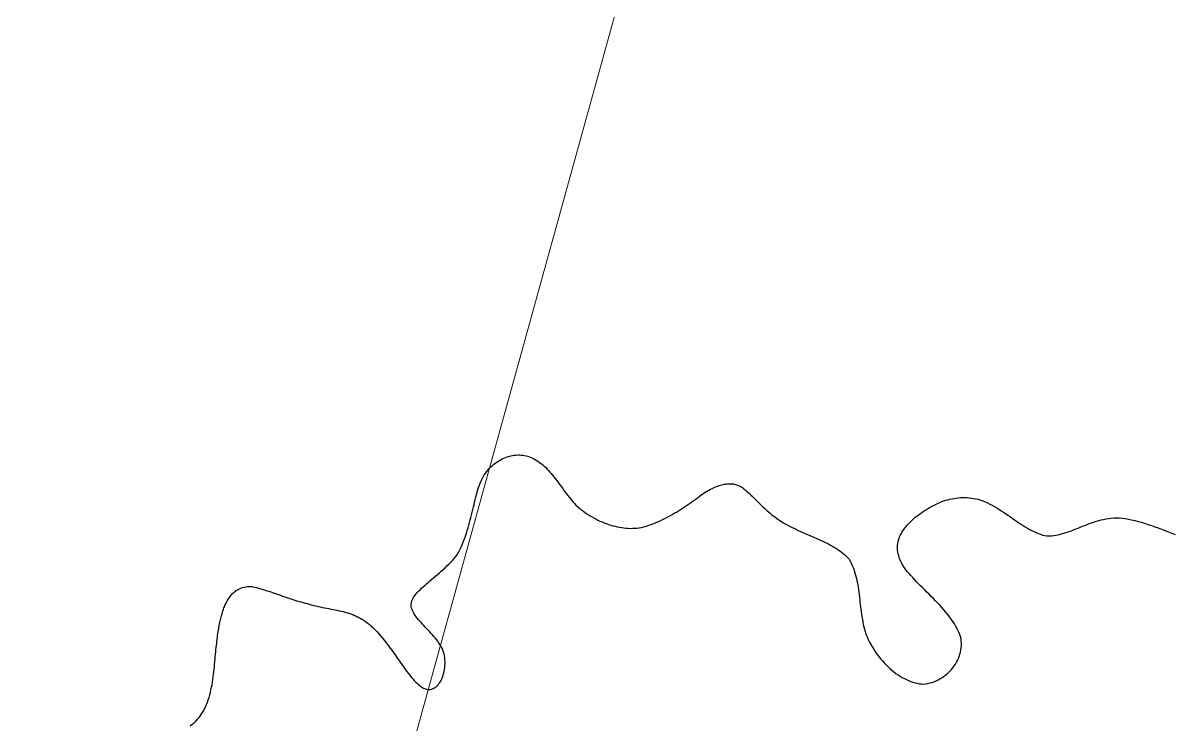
# Model space of a CAD drawing. Header units: metres. Extents: x 507649 to 508899, y 6966965 to 6967377.
# Drawn here: x 507939.937 to 507942.71, y 6967157.794 to 6967159.485 of the extents above; entities that cross this region are included whole.
import ezdxf

# ---------------------------------------------------------------- set-up
doc = ezdxf.new("R2010")
doc.units = ezdxf.units.M
doc.layers.add('A-FLOR', color=252, linetype='Continuous', lineweight=5)
doc.layers.add('C_TEXT_2.5', color=7, linetype='Continuous')
doc.layers.add('mga2020VEG_TREE', color=252, linetype='Continuous')

# ---------------------------------------------------------------- blocks, each defined once
blk = doc.blocks.new('BAC V TREE')
for p, q in [((-4.2284, 16.0507), (-4.2015, 16.059)), ((-4.2015, 16.059), (-4.1745, 16.066)), ((-4.1745, 16.066), (-4.1474, 16.0716)), ((-4.1474, 16.0716), (-4.1203, 16.0759)), ((-4.1203, 16.0759), (-4.0933, 16.0788)), ((-4.0933, 16.0788), (-4.0663, 16.0803)), ((-4.0663, 16.0803), (-4.0394, 16.0805)), ((-4.0394, 16.0805), (-4.0128, 16.0793)), ((-4.0128, 16.0793), (-3.9864, 16.0768)), ((-3.9864, 16.0768), (-3.9602, 16.0728)), ((-3.9602, 16.0728), (-3.9344, 16.0674)), ((-3.9344, 16.0674), (-3.9089, 16.0606)), ((-3.9089, 16.0606), (-3.8839, 16.0524)), ((-4.5031, 15.8731), (-4.4806, 15.8957)), ((-4.4806, 15.8957), (-4.4575, 15.9169)), ((-4.4575, 15.9169), (-4.4338, 15.937)), ((-4.4338, 15.937), (-4.4095, 15.9557)), ((-4.4095, 15.9557), (-4.3848, 15.9731)), ((-4.3848, 15.9731), (-4.3596, 15.9893)), ((-4.3596, 15.9893), (-4.3339, 16.0042)), ((-4.3339, 16.0042), (-4.308, 16.0178)), ((-4.308, 16.0178), (-4.2817, 16.0301)), ((-4.2817, 16.0301), (-4.2552, 16.041)), ((-4.2552, 16.041), (-4.2284, 16.0507)), ((-3.8839, 16.0524), (-3.8594, 16.0428)), ((-3.8594, 16.0428), (-3.8353, 16.0317)), ((-3.8353, 16.0317), (-3.8072, 16.0167)), ((-3.8072, 16.0167), (-3.7799, 16.0006)), ((-3.7799, 16.0006), (-3.7535, 15.9835)), ((-3.7535, 15.9835), (-3.7279, 15.9653)), ((-3.7279, 15.9653), (-3.7031, 15.9463)), ((-3.7031, 15.9463), (-3.679, 15.9263)), ((-3.679, 15.9263), (-3.6555, 15.9055)), ((-3.6555, 15.9055), (-3.6327, 15.8839)), ((-3.6327, 15.8839), (-3.6105, 15.8616)), ((-4.6333, 15.6785), (-4.6191, 15.7107)), ((-4.6191, 15.7107), (-4.604, 15.742)), ((-4.604, 15.742), (-4.5855, 15.7706)), ((-4.5855, 15.7706), (-4.5661, 15.7981)), ((-4.5661, 15.7981), (-4.5459, 15.8244)), ((-4.5459, 15.8244), (-4.5249, 15.8494)), ((-4.5249, 15.8494), (-4.5031, 15.8731)), ((-3.6105, 15.8616), (-3.5887, 15.8386)), ((-3.5887, 15.8386), (-3.5675, 15.8151)), ((-3.5675, 15.8151), (-3.5466, 15.7909)), ((-3.5466, 15.7909), (-3.5261, 15.7663)), ((-3.5261, 15.7663), (-3.506, 15.7412)), ((-3.506, 15.7412), (-3.4861, 15.7158)), ((-3.4861, 15.7158), (-3.4665, 15.69)), ((-4.6937, 15.5049), (-4.6827, 15.5412)), ((-4.6827, 15.5412), (-4.6713, 15.5767)), ((-4.6713, 15.5767), (-4.6593, 15.6114)), ((-4.6593, 15.6114), (-4.6467, 15.6454)), ((-4.6467, 15.6454), (-4.6333, 15.6785)), ((-3.4665, 15.69), (-3.447, 15.664)), ((-3.447, 15.664), (-3.4276, 15.6377)), ((-3.4276, 15.6377), (-3.4083, 15.6113)), ((-3.4083, 15.6113), (-3.389, 15.5847)), ((-3.389, 15.5847), (-3.3697, 15.5581)), ((-3.3697, 15.5581), (-3.3504, 15.5316)), ((-3.3504, 15.5316), (-3.3309, 15.505)), ((-1.1542, 15.5084), (-1.1292, 15.5228)), ((-1.1292, 15.5228), (-1.1046, 15.5362)), ((-1.1046, 15.5362), (-1.0806, 15.5487)), ((-1.0806, 15.5487), (-1.0571, 15.5604)), ((-1.0571, 15.5604), (-1.0341, 15.5711)), ((-1.0341, 15.5711), (-1.0117, 15.581)), ((-1.0117, 15.581), (-0.9897, 15.59)), ((-0.9897, 15.59), (-0.9681, 15.5981)), ((-0.9681, 15.5981), (-0.9471, 15.6054)), ((-0.9471, 15.6054), (-0.9265, 15.6118)), ((-0.9265, 15.6118), (-0.9063, 15.6175)), ((-0.9063, 15.6175), (-0.8866, 15.6223)), ((-0.8866, 15.6223), (-0.8673, 15.6262)), ((-0.8673, 15.6262), (-0.8484, 15.6294)), ((-0.8484, 15.6294), (-0.8299, 15.6318)), ((-0.8299, 15.6318), (-0.8118, 15.6334)), ((-0.8118, 15.6334), (-0.7941, 15.6343)), ((-0.7941, 15.6343), (-0.7767, 15.6343)), ((-0.7767, 15.6343), (-0.7597, 15.6337)), ((-0.7597, 15.6337), (-0.7431, 15.6322)), ((-0.7431, 15.6322), (-0.7267, 15.6301)), ((-0.7267, 15.6301), (-0.7108, 15.6272)), ((-0.7108, 15.6272), (-0.6951, 15.6236)), ((-0.6951, 15.6236), (-0.6797, 15.6193)), ((-0.6797, 15.6193), (-0.6646, 15.6143)), ((-0.6646, 15.6143), (-0.6498, 15.6086)), ((-0.6498, 15.6086), (-0.6353, 15.6022)), ((-0.6353, 15.6022), (-0.621, 15.5952)), ((-0.621, 15.5952), (-0.607, 15.5875)), ((-0.607, 15.5875), (-0.5932, 15.5792)), ((-0.5932, 15.5792), (-0.5797, 15.5702)), ((-0.5797, 15.5702), (-0.5619, 15.5558)), ((-0.5619, 15.5558), (-0.5442, 15.5408)), ((-0.5442, 15.5408), (-0.5265, 15.5254)), ((-0.5265, 15.5254), (-0.5088, 15.5095)), ((-4.7433, 15.3147), (-4.7337, 15.3538)), ((-4.7337, 15.3538), (-4.7241, 15.3924)), ((-4.7241, 15.3924), (-4.7143, 15.4305)), ((-4.7143, 15.4305), (-4.7041, 15.468)), ((-4.7041, 15.468), (-4.6937, 15.5049)), ((-3.3309, 15.505), (-3.3112, 15.4786)), ((-3.3112, 15.4786), (-3.2913, 15.4524)), ((-3.2913, 15.4524), (-3.2711, 15.4264)), ((-3.2711, 15.4264), (-3.2506, 15.4007)), ((-3.2506, 15.4007), (-3.2298, 15.3753)), ((-3.2298, 15.3753), (-3.2085, 15.3503)), ((-3.2085, 15.3503), (-3.1867, 15.3258)), ((-1.3922, 15.3373), (-1.3634, 15.3575)), ((-1.3634, 15.3575), (-1.3352, 15.3775)), ((-1.3352, 15.3775), (-1.3076, 15.3972)), ((-1.3076, 15.3972), (-1.2806, 15.4167)), ((-1.2806, 15.4167), (-1.2541, 15.4359)), ((-1.2541, 15.4359), (-1.2283, 15.4547)), ((-1.2283, 15.4547), (-1.203, 15.4731)), ((-1.203, 15.4731), (-1.1783, 15.491)), ((-1.1783, 15.491), (-1.1542, 15.5084)), ((-0.5088, 15.5095), (-0.4911, 15.4931)), ((-0.4911, 15.4931), (-0.4733, 15.4763)), ((-0.4733, 15.4763), (-0.4555, 15.4592)), ((-0.4555, 15.4592), (-0.4375, 15.4417)), ((-0.4375, 15.4417), (-0.4193, 15.4239)), ((-0.4193, 15.4239), (-0.401, 15.4058)), ((-0.401, 15.4058), (-0.3825, 15.3874)), ((-0.3825, 15.3874), (-0.3637, 15.3688)), ((-0.3637, 15.3688), (-0.3447, 15.35)), ((-0.3447, 15.35), (-0.3254, 15.3311)), ((2.4434, 15.3314), (2.4738, 15.3443)), ((2.4738, 15.3443), (2.5043, 15.3562)), ((2.5043, 15.3562), (2.5351, 15.3672)), ((2.5351, 15.3672), (2.5661, 15.3773)), ((2.5661, 15.3773), (2.5974, 15.3863)), ((2.5974, 15.3863), (2.6289, 15.3944)), ((2.6289, 15.3944), (2.6606, 15.4014)), ((2.6606, 15.4014), (2.6927, 15.4073)), ((2.6927, 15.4073), (2.725, 15.4121)), ((2.725, 15.4121), (2.7576, 15.4158)), ((2.7576, 15.4158), (2.7906, 15.4184)), ((2.7906, 15.4184), (2.8238, 15.4197)), ((2.8238, 15.4197), (2.8574, 15.4198)), ((2.8574, 15.4198), (2.8913, 15.4187)), ((2.8913, 15.4187), (2.9256, 15.4163)), ((2.9256, 15.4163), (2.9602, 15.4126)), ((2.9602, 15.4126), (2.9952, 15.4076)), ((2.9952, 15.4076), (3.0306, 15.4012)), ((3.0306, 15.4012), (3.0664, 15.3934)), ((3.0664, 15.3934), (3.1027, 15.3817)), ((3.1027, 15.3817), (3.1389, 15.3684)), ((3.1389, 15.3684), (3.1748, 15.3535)), ((3.1748, 15.3535), (3.2106, 15.3371)), ((-4.7815, 15.1543), (-4.7718, 15.1949)), ((-4.7718, 15.1949), (-4.7622, 15.2352)), ((-4.7622, 15.2352), (-4.7527, 15.2751)), ((-4.7527, 15.2751), (-4.7433, 15.3147)), ((-3.1867, 15.3258), (-3.1645, 15.3018)), ((-3.1645, 15.3018), (-3.1356, 15.2768)), ((-3.1356, 15.2768), (-3.1063, 15.2526)), ((-3.1063, 15.2526), (-3.0766, 15.2292)), ((-3.0766, 15.2292), (-3.0464, 15.2066)), ((-3.0464, 15.2066), (-3.0158, 15.1848)), ((-3.0158, 15.1848), (-2.9849, 15.1639)), ((-1.6748, 15.157), (-1.6413, 15.1763)), ((-1.6413, 15.1763), (-1.6083, 15.196)), ((-1.6083, 15.196), (-1.5759, 15.2159)), ((-1.5759, 15.2159), (-1.544, 15.2359)), ((-1.544, 15.2359), (-1.5125, 15.2561)), ((-1.5125, 15.2561), (-1.4816, 15.2764)), ((-1.4816, 15.2764), (-1.4513, 15.2968)), ((-1.4513, 15.2968), (-1.4214, 15.3171)), ((-1.4214, 15.3171), (-1.3922, 15.3373)), ((-0.3254, 15.3311), (-0.3058, 15.312)), ((-0.3058, 15.312), (-0.2858, 15.2928)), ((-0.2858, 15.2928), (-0.2654, 15.2735)), ((-0.2654, 15.2735), (-0.2447, 15.2542)), ((-0.2447, 15.2542), (-0.2235, 15.2348)), ((-0.2235, 15.2348), (-0.2019, 15.2155)), ((-0.2019, 15.2155), (-0.1797, 15.1963)), ((-0.1797, 15.1963), (-0.1571, 15.1771)), ((-0.1571, 15.1771), (-0.1339, 15.158)), ((2.1492, 15.1596), (2.178, 15.1799)), ((2.178, 15.1799), (2.207, 15.1996)), ((2.207, 15.1996), (2.236, 15.2186)), ((2.236, 15.2186), (2.2652, 15.237)), ((2.2652, 15.237), (2.2945, 15.2547)), ((2.2945, 15.2547), (2.3239, 15.2716)), ((2.3239, 15.2716), (2.3535, 15.2878)), ((2.3535, 15.2878), (2.3833, 15.3031)), ((2.3833, 15.3031), (2.4133, 15.3177)), ((2.4133, 15.3177), (2.4434, 15.3314)), ((3.2106, 15.3371), (3.2462, 15.3195)), ((3.2462, 15.3195), (3.2816, 15.3007)), ((3.2816, 15.3007), (3.3168, 15.2809)), ((3.3168, 15.2809), (3.3519, 15.2602)), ((3.3519, 15.2602), (3.3868, 15.2386)), ((3.3868, 15.2386), (3.4215, 15.2165)), ((3.4215, 15.2165), (3.4561, 15.1937)), ((3.4561, 15.1937), (3.4906, 15.1706)), ((3.4906, 15.1706), (3.5249, 15.1472)), ((-4.8355, 14.9484), (-4.8238, 14.9898)), ((-4.8238, 14.9898), (-4.8126, 15.0311)), ((-4.8126, 15.0311), (-4.8018, 15.0724)), ((-4.8018, 15.0724), (-4.7915, 15.1134)), ((-4.7915, 15.1134), (-4.7815, 15.1543)), ((-2.9849, 15.1639), (-2.9536, 15.1438)), ((-2.9536, 15.1438), (-2.9219, 15.1245)), ((-2.9219, 15.1245), (-2.89, 15.1062)), ((-2.89, 15.1062), (-2.8578, 15.0887)), ((-2.8578, 15.0887), (-2.8252, 15.0721)), ((-2.8252, 15.0721), (-2.7925, 15.0565)), ((-2.7925, 15.0565), (-2.7595, 15.0418)), ((-2.7595, 15.0418), (-2.7263, 15.028)), ((-2.7263, 15.028), (-2.6929, 15.0153)), ((-2.6929, 15.0153), (-2.6594, 15.0035)), ((-2.6594, 15.0035), (-2.6257, 14.9927)), ((-2.6257, 14.9927), (-2.5919, 14.9829)), ((-2.0736, 14.9777), (-2.0351, 14.9906)), ((-2.0351, 14.9906), (-1.997, 15.0042)), ((-1.997, 15.0042), (-1.9594, 15.0187)), ((-1.9594, 15.0187), (-1.9223, 15.0339)), ((-1.9223, 15.0339), (-1.8855, 15.0498)), ((-1.8855, 15.0498), (-1.8492, 15.0664)), ((-1.8492, 15.0664), (-1.8134, 15.0835)), ((-1.8134, 15.0835), (-1.778, 15.1012)), ((-1.778, 15.1012), (-1.7431, 15.1194)), ((-1.7431, 15.1194), (-1.7087, 15.138)), ((-1.7087, 15.138), (-1.6748, 15.157)), ((-0.1339, 15.158), (-0.1101, 15.139)), ((-0.1101, 15.139), (-0.0858, 15.1203)), ((-0.0858, 15.1203), (-0.0608, 15.1017)), ((-0.0608, 15.1017), (-0.0351, 15.0833)), ((-0.0351, 15.0833), (-0.0088, 15.0652)), ((-0.0088, 15.0652), (0.0182, 15.0475)), ((0.0182, 15.0475), (0.046, 15.03)), ((0.046, 15.03), (0.0746, 15.0129)), ((0.0746, 15.0129), (0.1074, 14.995)), ((0.1074, 14.995), (0.1408, 14.9776)), ((1.9481, 14.9708), (1.9664, 14.9926)), ((1.9664, 14.9926), (1.9855, 15.014)), ((1.9855, 15.014), (2.0055, 15.0352)), ((2.0055, 15.0352), (2.0261, 15.0561)), ((2.0261, 15.0561), (2.0475, 15.0767)), ((2.0475, 15.0767), (2.0694, 15.0971)), ((2.0694, 15.0971), (2.0918, 15.1173)), ((2.0918, 15.1173), (2.1205, 15.1387)), ((2.1205, 15.1387), (2.1492, 15.1596)), ((3.5249, 15.1472), (3.5591, 15.1237)), ((3.5591, 15.1237), (3.5932, 15.1001)), ((3.5932, 15.1001), (3.6272, 15.0766)), ((3.6272, 15.0766), (3.6611, 15.0534)), ((3.6611, 15.0534), (3.6948, 15.0305)), ((3.6948, 15.0305), (3.7285, 15.0082)), ((3.7285, 15.0082), (3.7621, 14.9864)), ((4.6815, 14.9746), (4.7163, 14.9885)), ((4.7163, 14.9885), (4.7513, 15.0022)), ((4.7513, 15.0022), (4.7867, 15.0155)), ((4.7867, 15.0155), (4.8223, 15.0284)), ((4.8223, 15.0284), (4.8583, 15.0407)), ((4.8583, 15.0407), (4.8948, 15.0523)), ((4.8948, 15.0523), (4.9317, 15.063)), ((4.9317, 15.063), (4.969, 15.0728)), ((4.969, 15.0728), (5.0069, 15.0815)), ((5.0069, 15.0815), (5.0453, 15.089)), ((5.0453, 15.089), (5.0843, 15.0952)), ((5.0843, 15.0952), (5.124, 15.1)), ((5.124, 15.1), (5.1643, 15.1031)), ((5.1643, 15.1031), (5.2054, 15.1046)), ((5.2054, 15.1046), (5.2472, 15.1042)), ((5.2472, 15.1042), (5.2946, 15.0997)), ((5.2946, 15.0997), (5.3427, 15.0933)), ((5.3427, 15.0933), (5.3915, 15.085)), ((5.3915, 15.085), (5.4409, 15.075)), ((5.4409, 15.075), (5.4909, 15.0635)), ((5.4909, 15.0635), (5.5414, 15.0506)), ((5.5414, 15.0506), (5.5924, 15.0363)), ((5.5924, 15.0363), (5.6439, 15.0208)), ((5.6439, 15.0208), (5.6957, 15.0042)), ((5.6957, 15.0042), (5.7479, 14.9867)), ((-4.8895, 14.7828), (-4.8748, 14.8241)), ((-4.8748, 14.8241), (-4.861, 14.8655)), ((-4.861, 14.8655), (-4.8479, 14.9069)), ((-4.8479, 14.9069), (-4.8355, 14.9484)), ((-2.5919, 14.9829), (-2.558, 14.9741)), ((-2.558, 14.9741), (-2.5241, 14.9664)), ((-2.5241, 14.9664), (-2.4901, 14.9598)), ((-2.4901, 14.9598), (-2.456, 14.9542)), ((-2.456, 14.9542), (-2.422, 14.9497)), ((-2.422, 14.9497), (-2.3879, 14.9463)), ((-2.3879, 14.9463), (-2.3539, 14.9441)), ((-2.3539, 14.9441), (-2.3199, 14.9429)), ((-2.3199, 14.9429), (-2.2861, 14.943)), ((-2.2861, 14.943), (-2.2523, 14.9441)), ((-2.2523, 14.9441), (-2.2186, 14.9465)), ((-2.2186, 14.9465), (-2.1851, 14.9501)), ((-2.1851, 14.9501), (-2.1517, 14.9548)), ((-2.1517, 14.9548), (-2.1124, 14.9658)), ((-2.1124, 14.9658), (-2.0736, 14.9777)), ((0.1408, 14.9776), (0.1748, 14.9606)), ((0.1748, 14.9606), (0.2092, 14.944)), ((0.2092, 14.944), (0.244, 14.9277)), ((0.244, 14.9277), (0.2791, 14.9117)), ((0.2791, 14.9117), (0.3145, 14.8959)), ((0.3145, 14.8959), (0.3501, 14.8803)), ((0.3501, 14.8803), (0.3858, 14.8648)), ((0.3858, 14.8648), (0.4216, 14.8493)), ((0.4216, 14.8493), (0.4573, 14.8339)), ((0.4573, 14.8339), (0.493, 14.8185)), ((0.493, 14.8185), (0.5286, 14.803)), ((1.8396, 14.7851), (1.8489, 14.8096)), ((1.8489, 14.8096), (1.8595, 14.8337)), ((1.8595, 14.8337), (1.8714, 14.8574)), ((1.8714, 14.8574), (1.8846, 14.8808)), ((1.8846, 14.8808), (1.8989, 14.9038)), ((1.8989, 14.9038), (1.9143, 14.9265)), ((1.9143, 14.9265), (1.9307, 14.9488)), ((1.9307, 14.9488), (1.9481, 14.9708)), ((3.7621, 14.9864), (3.7956, 14.9654)), ((3.7956, 14.9654), (3.8291, 14.9452)), ((3.8291, 14.9452), (3.8624, 14.9261)), ((3.8624, 14.9261), (3.8957, 14.9081)), ((3.8957, 14.9081), (3.929, 14.8913)), ((3.929, 14.8913), (3.9622, 14.8759)), ((3.9622, 14.8759), (3.9954, 14.862)), ((3.9954, 14.862), (4.0285, 14.8498)), ((4.0285, 14.8498), (4.0616, 14.8393)), ((4.0616, 14.8393), (4.0947, 14.8307)), ((4.0947, 14.8307), (4.1278, 14.8242)), ((4.1278, 14.8242), (4.1638, 14.8247)), ((4.1638, 14.8247), (4.1994, 14.8269)), ((4.1994, 14.8269), (4.2347, 14.8308)), ((4.2347, 14.8308), (4.2697, 14.8363)), ((4.2697, 14.8363), (4.3045, 14.8431)), ((4.3045, 14.8431), (4.339, 14.8512)), ((4.339, 14.8512), (4.3734, 14.8604)), ((4.3734, 14.8604), (4.4077, 14.8707)), ((4.4077, 14.8707), (4.4418, 14.8818)), ((4.4418, 14.8818), (4.4759, 14.8937)), ((4.4759, 14.8937), (4.51, 14.9063)), ((4.51, 14.9063), (4.5441, 14.9194)), ((4.5441, 14.9194), (4.5783, 14.9329)), ((4.5783, 14.9329), (4.6125, 14.9467)), ((4.6125, 14.9467), (4.6469, 14.9606)), ((4.6469, 14.9606), (4.6815, 14.9746)), ((5.7479, 14.9867), (5.8003, 14.9684)), ((5.8003, 14.9684), (5.853, 14.9493)), ((5.853, 14.9493), (5.9058, 14.9297)), ((5.9058, 14.9297), (5.9588, 14.9096)), ((5.9588, 14.9096), (6.0119, 14.8892)), ((6.0119, 14.8892), (6.065, 14.8685)), ((6.065, 14.8685), (6.118, 14.8478)), ((-4.9583, 14.6198), (-4.9395, 14.6602)), ((-4.9395, 14.6602), (-4.9218, 14.7008)), ((-4.9218, 14.7008), (-4.9051, 14.7417)), ((-4.9051, 14.7417), (-4.8895, 14.7828)), ((0.5286, 14.803), (0.564, 14.7874)), ((0.564, 14.7874), (0.5991, 14.7717)), ((0.5991, 14.7717), (0.6339, 14.7557)), ((0.6339, 14.7557), (0.6682, 14.7394)), ((0.6682, 14.7394), (0.7021, 14.7229)), ((0.7021, 14.7229), (0.7355, 14.706)), ((0.7355, 14.706), (0.7683, 14.6887)), ((0.7683, 14.6887), (0.8005, 14.6709)), ((0.8005, 14.6709), (0.8319, 14.6526)), ((0.8319, 14.6526), (0.8625, 14.6338)), ((0.8625, 14.6338), (0.8923, 14.6144)), ((1.8154, 14.6565), (1.817, 14.6831)), ((1.8154, 14.6295), (1.8154, 14.6565)), ((1.817, 14.6831), (1.8203, 14.7093)), ((1.8203, 14.7093), (1.8252, 14.735)), ((1.8252, 14.735), (1.8317, 14.7603)), ((1.8317, 14.7603), (1.8396, 14.7851)), ((-5.0773, 14.4468), (-5.0506, 14.4772)), ((-5.0506, 14.4772), (-5.0247, 14.5083)), ((-5.0247, 14.5083), (-4.9998, 14.5401)), ((-4.9998, 14.5401), (-4.9784, 14.5798)), ((-4.9784, 14.5798), (-4.9583, 14.6198)), ((0.8923, 14.6144), (0.9211, 14.5943)), ((0.9211, 14.5943), (0.949, 14.5736)), ((0.949, 14.5736), (0.9758, 14.5521)), ((0.9758, 14.5521), (1.0015, 14.5298)), ((1.0015, 14.5298), (1.026, 14.5066)), ((1.026, 14.5066), (1.0492, 14.4826)), ((1.0492, 14.4826), (1.0712, 14.4576)), ((1.0712, 14.4576), (1.0889, 14.4251)), ((1.8172, 14.602), (1.8154, 14.6295)), ((1.8209, 14.574), (1.8172, 14.602)), ((1.8265, 14.5455), (1.8209, 14.574)), ((1.834, 14.5165), (1.8265, 14.5455)), ((1.8436, 14.487), (1.834, 14.5165)), ((1.8552, 14.4569), (1.8436, 14.487)), ((1.869, 14.4264), (1.8552, 14.4569)), ((-5.28, 14.2523), (-5.2503, 14.2784)), ((-5.2503, 14.2784), (-5.2206, 14.305)), ((-5.2206, 14.305), (-5.1911, 14.3321)), ((-5.1911, 14.3321), (-5.1619, 14.3598)), ((-5.1619, 14.3598), (-5.1331, 14.3881)), ((-5.1331, 14.3881), (-5.1049, 14.4171)), ((-5.1049, 14.4171), (-5.0773, 14.4468)), ((1.0889, 14.4251), (1.1051, 14.3919)), ((1.1051, 14.3919), (1.1199, 14.3581)), ((1.1199, 14.3581), (1.1334, 14.3238)), ((1.1334, 14.3238), (1.1457, 14.2889)), ((1.1457, 14.2889), (1.1569, 14.2535)), ((1.885, 14.3952), (1.869, 14.4264)), ((1.9033, 14.3635), (1.885, 14.3952)), ((1.9239, 14.3312), (1.9033, 14.3635)), ((1.9463, 14.3012), (1.9239, 14.3312)), ((1.9704, 14.2709), (1.9463, 14.3012)), ((-5.481, 14.0822), (-5.4539, 14.1054)), ((-5.4539, 14.1054), (-5.4261, 14.1289)), ((-5.4261, 14.1289), (-5.3976, 14.1528)), ((-5.3976, 14.1528), (-5.3687, 14.177)), ((-5.3687, 14.177), (-5.3394, 14.2017)), ((-5.3394, 14.2017), (-5.3098, 14.2268)), ((-5.3098, 14.2268), (-5.28, 14.2523)), ((1.1569, 14.2535), (1.167, 14.2176)), ((1.167, 14.2176), (1.1762, 14.1813)), ((1.1762, 14.1813), (1.1845, 14.1446)), ((1.1845, 14.1446), (1.1921, 14.1076)), ((1.1921, 14.1076), (1.1989, 14.0702)), ((1.996, 14.2403), (1.9704, 14.2709)), ((2.0229, 14.2096), (1.996, 14.2403)), ((2.0511, 14.1786), (2.0229, 14.2096)), ((2.0803, 14.1473), (2.0511, 14.1786)), ((2.1105, 14.1158), (2.0803, 14.1473)), ((2.1415, 14.0841), (2.1105, 14.1158)), ((-8.5005, 13.913), (-8.4891, 13.9255)), ((-8.4891, 13.9255), (-8.4773, 13.9375)), ((-8.4773, 13.9375), (-8.465, 13.9489)), ((-8.465, 13.9489), (-8.4522, 13.9598)), ((-8.4522, 13.9598), (-8.4388, 13.9701)), ((-8.4388, 13.9701), (-8.425, 13.9797)), ((-8.425, 13.9797), (-8.4105, 13.9888)), ((-8.4105, 13.9888), (-8.3955, 13.9972)), ((-8.3955, 13.9972), (-8.3799, 14.005)), ((-8.3799, 14.005), (-8.3637, 14.0121)), ((-8.3637, 14.0121), (-8.3468, 14.0186)), ((-8.3468, 14.0186), (-8.3293, 14.0243)), ((-8.3293, 14.0243), (-8.3111, 14.0293)), ((-8.3111, 14.0293), (-8.2922, 14.0336)), ((-8.2922, 14.0336), (-8.2725, 14.0372)), ((-8.2725, 14.0372), (-8.2522, 14.04)), ((-8.2522, 14.04), (-8.231, 14.042)), ((-8.231, 14.042), (-8.2091, 14.0432)), ((-8.2091, 14.0432), (-8.1867, 14.0395)), ((-8.1867, 14.0395), (-8.1634, 14.0351)), ((-8.1634, 14.0351), (-8.1393, 14.0299)), ((-8.1393, 14.0299), (-8.1144, 14.024)), ((-8.1144, 14.024), (-8.0888, 14.0174)), ((-8.0888, 14.0174), (-8.0625, 14.0103)), ((-8.0625, 14.0103), (-8.0355, 14.0026)), ((-8.0355, 14.0026), (-8.008, 13.9944)), ((-8.008, 13.9944), (-7.9798, 13.9857)), ((-7.9798, 13.9857), (-7.9511, 13.9766)), ((-7.9511, 13.9766), (-7.922, 13.9671)), ((-7.922, 13.9671), (-7.8924, 13.9573)), ((-7.8924, 13.9573), (-7.8623, 13.9472)), ((-7.8623, 13.9472), (-7.832, 13.9369)), ((-7.832, 13.9369), (-7.8012, 13.9264)), ((-7.8012, 13.9264), (-7.7703, 13.9157)), ((-5.6576, 13.9043), (-5.6406, 13.9261)), ((-5.6406, 13.9261), (-5.6218, 13.9479)), ((-5.6218, 13.9479), (-5.6015, 13.9698)), ((-5.6015, 13.9698), (-5.5798, 13.9919)), ((-5.5798, 13.9919), (-5.5568, 14.0142)), ((-5.5568, 14.0142), (-5.5326, 14.0366)), ((-5.5326, 14.0366), (-5.5073, 14.0593)), ((-5.5073, 14.0593), (-5.481, 14.0822)), ((1.1989, 14.0702), (1.2051, 14.0325)), ((1.2051, 14.0325), (1.2109, 13.9945)), ((1.2109, 13.9945), (1.2162, 13.9563)), ((1.2162, 13.9563), (1.2211, 13.9179)), ((1.2211, 13.9179), (1.2259, 13.8793)), ((2.1733, 14.052), (2.1415, 14.0841)), ((2.2056, 14.0197), (2.1733, 14.052)), ((2.2384, 13.9871), (2.2056, 14.0197)), ((2.2716, 13.9543), (2.2384, 13.9871)), ((2.3049, 13.9211), (2.2716, 13.9543)), ((2.3383, 13.8876), (2.3049, 13.9211)), ((-8.6089, 13.7274), (-8.6014, 13.745)), ((-8.6014, 13.745), (-8.5937, 13.7623)), ((-8.5937, 13.7623), (-8.5857, 13.7793)), ((-8.5857, 13.7793), (-8.5775, 13.7958)), ((-8.5775, 13.7958), (-8.5691, 13.812)), ((-8.5691, 13.812), (-8.5603, 13.8278)), ((-8.5603, 13.8278), (-8.5512, 13.8431)), ((-8.5512, 13.8431), (-8.5418, 13.858)), ((-8.5418, 13.858), (-8.5321, 13.8725)), ((-8.5321, 13.8725), (-8.5219, 13.8865)), ((-8.5219, 13.8865), (-8.5114, 13.9)), ((-8.5114, 13.9), (-8.5005, 13.913)), ((-7.7703, 13.9157), (-7.739, 13.9049)), ((-7.739, 13.9049), (-7.7076, 13.8941)), ((-7.7076, 13.8941), (-7.676, 13.8832)), ((-7.676, 13.8832), (-7.6442, 13.8724)), ((-7.6442, 13.8724), (-7.6124, 13.8616)), ((-7.6124, 13.8616), (-7.5806, 13.851)), ((-7.5806, 13.851), (-7.5488, 13.8405)), ((-7.5488, 13.8405), (-7.517, 13.8303)), ((-7.517, 13.8303), (-7.4853, 13.8203)), ((-7.4853, 13.8203), (-7.4537, 13.8106)), ((-7.4537, 13.8106), (-7.4223, 13.8013)), ((-7.4223, 13.8013), (-7.391, 13.7923)), ((-7.391, 13.7923), (-7.3601, 13.7838)), ((-7.3601, 13.7838), (-7.3294, 13.7758)), ((-7.3294, 13.7758), (-7.2991, 13.7683)), ((-7.2991, 13.7683), (-7.2634, 13.7582)), ((-7.2634, 13.7582), (-7.2281, 13.7488)), ((-7.2281, 13.7488), (-7.1931, 13.7401)), ((-7.1931, 13.7401), (-7.1585, 13.7321)), ((-5.7189, 13.7736), (-5.7142, 13.7956)), ((-5.7183, 13.7508), (-5.7189, 13.7736)), ((-5.7154, 13.728), (-5.7183, 13.7508)), ((-5.7142, 13.7956), (-5.7071, 13.8174)), ((-5.7071, 13.8174), (-5.6978, 13.8392)), ((-5.6978, 13.8392), (-5.6864, 13.8609)), ((-5.6864, 13.8609), (-5.673, 13.8826)), ((-5.673, 13.8826), (-5.6576, 13.9043)), ((1.2259, 13.8793), (1.2304, 13.8406)), ((1.2304, 13.8406), (1.2349, 13.8018)), ((1.2349, 13.8018), (1.2394, 13.7629)), ((1.2394, 13.7629), (1.2439, 13.724)), ((2.3716, 13.8539), (2.3383, 13.8876)), ((2.4048, 13.8198), (2.3716, 13.8539)), ((2.4376, 13.7854), (2.4048, 13.8198)), ((2.4701, 13.7507), (2.4376, 13.7854)), ((2.5019, 13.7156), (2.4701, 13.7507)), ((-8.6667, 13.545), (-8.6617, 13.565)), ((-8.6617, 13.565), (-8.6566, 13.5844)), ((-8.6566, 13.5844), (-8.6513, 13.6034)), ((-8.6513, 13.6034), (-8.6459, 13.622)), ((-8.6459, 13.622), (-8.6403, 13.6402)), ((-8.6403, 13.6402), (-8.6345, 13.658)), ((-8.6345, 13.658), (-8.6286, 13.6754)), ((-8.6286, 13.6754), (-8.6225, 13.6926)), ((-8.6225, 13.6926), (-8.6162, 13.7095)), ((-8.6162, 13.7095), (-8.6089, 13.7274)), ((-7.1585, 13.7321), (-7.1243, 13.7245)), ((-7.1243, 13.7245), (-7.0905, 13.7174)), ((-7.0905, 13.7174), (-7.057, 13.7107)), ((-7.057, 13.7107), (-7.0238, 13.7042)), ((-7.0238, 13.7042), (-6.991, 13.698)), ((-6.991, 13.698), (-6.9585, 13.6918)), ((-6.9585, 13.6918), (-6.9263, 13.6856)), ((-6.9263, 13.6856), (-6.8944, 13.6794)), ((-6.8944, 13.6794), (-6.8629, 13.673)), ((-6.8629, 13.673), (-6.8317, 13.6663)), ((-6.8317, 13.6663), (-6.8008, 13.6594)), ((-6.8008, 13.6594), (-6.7701, 13.652)), ((-6.7701, 13.652), (-6.7398, 13.6442)), ((-6.7398, 13.6442), (-6.7098, 13.6357)), ((-6.7098, 13.6357), (-6.68, 13.6266)), ((-6.68, 13.6266), (-6.6506, 13.6167)), ((-6.6506, 13.6167), (-6.6214, 13.606)), ((-6.6214, 13.606), (-6.5924, 13.5944)), ((-6.5924, 13.5944), (-6.5638, 13.5818)), ((-6.5638, 13.5818), (-6.5354, 13.568)), ((-6.5354, 13.568), (-6.5072, 13.5531)), ((-5.7101, 13.7055), (-5.7154, 13.728)), ((-5.7028, 13.683), (-5.7101, 13.7055)), ((-5.6934, 13.6606), (-5.7028, 13.683)), ((-5.6822, 13.6383), (-5.6934, 13.6606)), ((-5.6693, 13.616), (-5.6822, 13.6383)), ((-5.6549, 13.5937), (-5.6693, 13.616)), ((-5.639, 13.5714), (-5.6549, 13.5937)), ((-5.6218, 13.549), (-5.639, 13.5714)), ((1.2439, 13.724), (1.2487, 13.6852)), ((1.2487, 13.6852), (1.2538, 13.6463)), ((1.2538, 13.6463), (1.2592, 13.6075)), ((1.2592, 13.6075), (1.265, 13.5689)), ((1.265, 13.5689), (1.2714, 13.5304)), ((2.5331, 13.6802), (2.5019, 13.7156)), ((2.5634, 13.6445), (2.5331, 13.6802)), ((2.5928, 13.6084), (2.5634, 13.6445)), ((2.6212, 13.5719), (2.5928, 13.6084)), ((2.6483, 13.5351), (2.6212, 13.5719)), ((-8.7021, 13.3633), (-8.698, 13.3885)), ((-8.698, 13.3885), (-8.6939, 13.4128)), ((-8.6939, 13.4128), (-8.6896, 13.4365)), ((-8.6896, 13.4365), (-8.6852, 13.4595)), ((-8.6852, 13.4595), (-8.6808, 13.4818)), ((-8.6808, 13.4818), (-8.6762, 13.5034)), ((-8.6762, 13.5034), (-8.6715, 13.5245)), ((-8.6715, 13.5245), (-8.6667, 13.545)), ((-6.5072, 13.5531), (-6.4793, 13.537)), ((-6.4793, 13.537), (-6.4516, 13.5194)), ((-6.4516, 13.5194), (-6.4242, 13.5005)), ((-6.4242, 13.5005), (-6.3969, 13.48)), ((-6.3969, 13.48), (-6.3699, 13.4579)), ((-6.3699, 13.4579), (-6.3432, 13.4342)), ((-6.3432, 13.4342), (-6.3112, 13.4046)), ((-6.3112, 13.4046), (-6.2798, 13.3736)), ((-5.6035, 13.5266), (-5.6218, 13.549)), ((-5.5842, 13.5041), (-5.6035, 13.5266)), ((-5.5641, 13.4814), (-5.5842, 13.5041)), ((-5.5432, 13.4587), (-5.5641, 13.4814)), ((-5.5217, 13.4357), (-5.5432, 13.4587)), ((-5.4998, 13.4126), (-5.5217, 13.4357)), ((-5.4776, 13.3893), (-5.4998, 13.4126)), ((-5.4552, 13.3657), (-5.4776, 13.3893)), ((1.2714, 13.5304), (1.2785, 13.492)), ((1.2785, 13.492), (1.2862, 13.4539)), ((1.2862, 13.4539), (1.2947, 13.416)), ((1.2947, 13.416), (1.3042, 13.3784)), ((2.6741, 13.4979), (2.6483, 13.5351)), ((2.6984, 13.4603), (2.6741, 13.4979)), ((2.7212, 13.4224), (2.6984, 13.4603)), ((2.7422, 13.384), (2.7212, 13.4224)), ((2.7614, 13.3453), (2.7422, 13.384)), ((-8.7252, 13.1947), (-8.7215, 13.2251)), ((-8.7215, 13.2251), (-8.7177, 13.2545)), ((-8.7177, 13.2545), (-8.7139, 13.283)), ((-8.7139, 13.283), (-8.71, 13.3106)), ((-8.71, 13.3106), (-8.7061, 13.3374)), ((-8.7061, 13.3374), (-8.7021, 13.3633)), ((-6.2798, 13.3736), (-6.2489, 13.3414)), ((-6.2489, 13.3414), (-6.2185, 13.3081)), ((-6.2185, 13.3081), (-6.1886, 13.2738)), ((-6.1886, 13.2738), (-6.1592, 13.2387)), ((-6.1592, 13.2387), (-6.1303, 13.2028)), ((-5.4329, 13.3418), (-5.4552, 13.3657)), ((-5.4106, 13.3177), (-5.4329, 13.3418)), ((-5.3886, 13.2933), (-5.4106, 13.3177)), ((-5.367, 13.2685), (-5.3886, 13.2933)), ((-5.3459, 13.2433), (-5.367, 13.2685)), ((-5.3256, 13.2177), (-5.3459, 13.2433)), ((-5.306, 13.1918), (-5.3256, 13.2177)), ((1.3042, 13.3784), (1.3146, 13.3411)), ((1.3146, 13.3411), (1.326, 13.3041)), ((1.326, 13.3041), (1.3443, 13.2614)), ((1.3443, 13.2614), (1.3638, 13.2196)), ((1.3638, 13.2196), (1.3843, 13.1786)), ((2.7786, 13.3061), (2.7614, 13.3453)), ((2.7937, 13.2665), (2.7786, 13.3061)), ((2.8, 13.2305), (2.7937, 13.2665)), ((2.804, 13.1948), (2.8, 13.2305)), ((-8.7469, 12.9904), (-8.7433, 13.0272)), ((-8.7433, 13.0272), (-8.7397, 13.0629)), ((-8.7397, 13.0629), (-8.7361, 13.0974)), ((-8.7361, 13.0974), (-8.7325, 13.1309)), ((-8.7325, 13.1309), (-8.7288, 13.1633)), ((-8.7288, 13.1633), (-8.7252, 13.1947)), ((-6.1303, 13.2028), (-6.1018, 13.1664)), ((-6.1018, 13.1664), (-6.0738, 13.1295)), ((-6.0738, 13.1295), (-6.0461, 13.0923)), ((-6.0461, 13.0923), (-6.0188, 13.0548)), ((-6.0188, 13.0548), (-5.992, 13.0174)), ((-5.2874, 13.1654), (-5.306, 13.1918)), ((-5.27, 13.1385), (-5.2874, 13.1654)), ((-5.2537, 13.1111), (-5.27, 13.1385)), ((-5.2389, 13.0833), (-5.2537, 13.1111)), ((-5.2256, 13.0549), (-5.2389, 13.0833)), ((-5.2139, 13.0259), (-5.2256, 13.0549)), ((-5.2064, 12.9956), (-5.2139, 13.0259)), ((1.3843, 13.1786), (1.4058, 13.1386)), ((1.4058, 13.1386), (1.4283, 13.0996)), ((1.4283, 13.0996), (1.4518, 13.0616)), ((1.4518, 13.0616), (1.4762, 13.0245)), ((1.4762, 13.0245), (1.5015, 12.9886)), ((2.7912, 13.0228), (2.7978, 13.0562)), ((2.7978, 13.0562), (2.8025, 13.0901)), ((2.8025, 13.0901), (2.8051, 13.1245)), ((2.8057, 13.1595), (2.804, 13.1948)), ((2.8051, 13.1245), (2.8057, 13.1595)), ((-8.761, 12.8375), (-8.7575, 12.8757)), ((-8.7575, 12.8757), (-8.7541, 12.9132)), ((-8.7541, 12.9132), (-8.7505, 12.9524)), ((-8.7505, 12.9524), (-8.7469, 12.9904)), ((-5.992, 13.0174), (-5.9654, 12.9799)), ((-5.9654, 12.9799), (-5.9392, 12.9427)), ((-5.9392, 12.9427), (-5.9134, 12.9058)), ((-5.9134, 12.9058), (-5.8878, 12.8694)), ((-5.8878, 12.8694), (-5.8625, 12.8336)), ((-5.2005, 12.9652), (-5.2064, 12.9956)), ((-5.1961, 12.9346), (-5.2005, 12.9652)), ((-5.1932, 12.904), (-5.1961, 12.9346)), ((-5.1918, 12.8736), (-5.1932, 12.904)), ((-5.1917, 12.8434), (-5.1918, 12.8736)), ((1.5015, 12.9886), (1.5275, 12.9537)), ((1.5275, 12.9537), (1.5544, 12.92)), ((1.5544, 12.92), (1.582, 12.8874)), ((1.582, 12.8874), (1.6103, 12.856)), ((1.6103, 12.856), (1.6392, 12.8258)), ((2.7135, 12.8374), (2.7306, 12.8663)), ((2.7306, 12.8663), (2.7461, 12.896)), ((2.7461, 12.896), (2.76, 12.9266)), ((2.76, 12.9266), (2.7722, 12.958)), ((2.7722, 12.958), (2.7826, 12.99)), ((2.7826, 12.99), (2.7912, 13.0228)), ((-8.7827, 12.64), (-8.7776, 12.6801)), ((-8.7776, 12.6801), (-8.7729, 12.72)), ((-8.7729, 12.72), (-8.7687, 12.7596)), ((-8.7687, 12.7596), (-8.7647, 12.7988)), ((-8.7647, 12.7988), (-8.761, 12.8375)), ((-5.8625, 12.8336), (-5.8375, 12.7985)), ((-5.8375, 12.7985), (-5.8127, 12.7642)), ((-5.8127, 12.7642), (-5.7882, 12.7309)), ((-5.7882, 12.7309), (-5.7638, 12.6988)), ((-5.7638, 12.6988), (-5.7397, 12.6679)), ((-5.7397, 12.6679), (-5.7157, 12.6383)), ((-5.2274, 12.6468), (-5.2187, 12.6726)), ((-5.2187, 12.6726), (-5.2112, 12.6992)), ((-5.2112, 12.6992), (-5.2048, 12.7268)), ((-5.2048, 12.7268), (-5.1996, 12.7551)), ((-5.1996, 12.7551), (-5.1957, 12.784)), ((-5.1957, 12.784), (-5.193, 12.8135)), ((-5.193, 12.8135), (-5.1917, 12.8434)), ((1.6392, 12.8258), (1.6688, 12.7969)), ((1.6688, 12.7969), (1.6989, 12.7692)), ((1.6989, 12.7692), (1.7296, 12.7429)), ((1.7296, 12.7429), (1.7607, 12.7179)), ((1.7607, 12.7179), (1.7922, 12.6943)), ((1.7922, 12.6943), (1.8242, 12.6721)), ((1.8242, 12.6721), (1.8565, 12.6514)), ((2.5567, 12.6644), (2.5827, 12.6857)), ((2.5827, 12.6857), (2.6075, 12.7081)), ((2.6075, 12.7081), (2.6313, 12.7318)), ((2.6313, 12.7318), (2.6538, 12.7566)), ((2.6538, 12.7566), (2.6751, 12.7826)), ((2.6751, 12.7826), (2.695, 12.8095)), ((2.695, 12.8095), (2.7135, 12.8374)), ((-8.809, 12.4793), (-8.8014, 12.5194)), ((-8.8014, 12.5194), (-8.7946, 12.5596)), ((-8.7946, 12.5596), (-8.7884, 12.5998)), ((-8.7884, 12.5998), (-8.7827, 12.64)), ((-5.7157, 12.6383), (-5.6919, 12.6103)), ((-5.6919, 12.6103), (-5.6683, 12.5839)), ((-5.6683, 12.5839), (-5.6448, 12.5593)), ((-5.6448, 12.5593), (-5.6213, 12.5366)), ((-5.6213, 12.5366), (-5.598, 12.5159)), ((-5.598, 12.5159), (-5.5748, 12.4974)), ((-5.5748, 12.4974), (-5.5515, 12.4812)), ((-5.3322, 12.488), (-5.316, 12.5023)), ((-5.316, 12.5023), (-5.3007, 12.5184)), ((-5.3007, 12.5184), (-5.2861, 12.5362)), ((-5.2861, 12.5362), (-5.2725, 12.5555)), ((-5.2725, 12.5555), (-5.2597, 12.5764)), ((-5.2597, 12.5764), (-5.2479, 12.5986)), ((-5.2479, 12.5986), (-5.2372, 12.6221)), ((-5.2372, 12.6221), (-5.2274, 12.6468)), ((1.8565, 12.6514), (1.8891, 12.6321)), ((1.8891, 12.6321), (1.922, 12.6144)), ((1.922, 12.6144), (1.9551, 12.5981)), ((1.9551, 12.5981), (1.9884, 12.5835)), ((1.9884, 12.5835), (2.0218, 12.5704)), ((2.0218, 12.5704), (2.0553, 12.559)), ((2.0553, 12.559), (2.0888, 12.5493)), ((2.0888, 12.5493), (2.1224, 12.5412)), ((2.1224, 12.5412), (2.1559, 12.5349)), ((2.1559, 12.5349), (2.1894, 12.5304)), ((2.1894, 12.5304), (2.2227, 12.5276)), ((2.2227, 12.5276), (2.2555, 12.5317)), ((2.2555, 12.5317), (2.288, 12.5377)), ((2.288, 12.5377), (2.3201, 12.5454)), ((2.3201, 12.5454), (2.3519, 12.5549)), ((2.3519, 12.5549), (2.3832, 12.5659)), ((2.3832, 12.5659), (2.4139, 12.5786)), ((2.4139, 12.5786), (2.444, 12.5929)), ((2.444, 12.5929), (2.4734, 12.6086)), ((2.4734, 12.6086), (2.502, 12.6259)), ((2.502, 12.6259), (2.5298, 12.6445)), ((2.5298, 12.6445), (2.5567, 12.6644)), ((-8.8597, 12.2843), (-8.8476, 12.3223)), ((-8.8476, 12.3223), (-8.8366, 12.3609)), ((-8.8366, 12.3609), (-8.8265, 12.4)), ((-8.8265, 12.4), (-8.8173, 12.4395)), ((-8.8173, 12.4395), (-8.809, 12.4793)), ((-5.5515, 12.4812), (-5.5284, 12.4674)), ((-5.5284, 12.4674), (-5.5065, 12.4579)), ((-5.5065, 12.4579), (-5.4851, 12.4512)), ((-5.4851, 12.4512), (-5.4641, 12.4473)), ((-5.4641, 12.4473), (-5.4435, 12.446)), ((-5.4435, 12.446), (-5.4234, 12.4473)), ((-5.4234, 12.4473), (-5.4039, 12.451)), ((-5.4039, 12.451), (-5.385, 12.457)), ((-5.385, 12.457), (-5.3667, 12.4653)), ((-5.3667, 12.4653), (-5.3491, 12.4756)), ((-5.3491, 12.4756), (-5.3322, 12.488)), ((-8.9378, 12.1061), (-8.9196, 12.1398)), ((-8.9196, 12.1398), (-8.9027, 12.1746)), ((-8.9027, 12.1746), (-8.8872, 12.2104)), ((-8.8872, 12.2104), (-8.8729, 12.2469)), ((-8.8729, 12.2469), (-8.8597, 12.2843)), ((-9.0788, 11.9299), (-9.0512, 11.9557)), ((-9.0512, 11.9557), (-9.0253, 11.983)), ((-9.0253, 11.983), (-9.0011, 12.0118)), ((-9.0011, 12.0118), (-8.9784, 12.042)), ((-8.9784, 12.042), (-8.9574, 12.0734)), ((-8.9574, 12.0734), (-8.9378, 12.1061)), ((-9.1396, 11.8834), (-9.1083, 11.9058)), ((-9.1083, 11.9058), (-9.0788, 11.9299))]:
    blk.add_line(p, q)
blk = doc.blocks.new('XE_SURVEY')
at = {"layer": 'mga2020VEG_TREE', "xscale": 0.1554417355589352, "yscale": 0.1554417355589352, "zscale": 0.1554417355589352, "rotation": 0.001583333339407246}
blk.add_blockref('BAC V TREE', (507941.76, 6967155.9451, 4.6985), dxfattribs=at)
blk = doc.blocks.new('25027_BNP_Skygate Play-Sheet - 000101 - SITE PLAN')
at = {"layer": 'A-FLOR'}
blk.add_line((-2383271.54, 3892412.77), (-2408363.73, 3919753.78), dxfattribs=at)
blk = doc.blocks.new('XE_ARCH')
at = {"xscale": 0.001, "yscale": 0.001, "zscale": 0.001, "rotation": 121.996}
blk.add_blockref('25027_BNP_Skygate Play-Sheet - 000101 - SITE PLAN', (509988.1258, 6971273.7702), dxfattribs=at)

msp = doc.modelspace()

# ---------------------------------------------------------------- block references
at = {"layer": 'C_TEXT_2.5'}
msp.add_blockref('XE_SURVEY', (0, 0), dxfattribs=at)

# ---------------------------------------------------------------- next in the draw order: block references
msp.add_blockref('XE_ARCH', (0, 0), dxfattribs=at)

doc.saveas('drawing.dxf')
